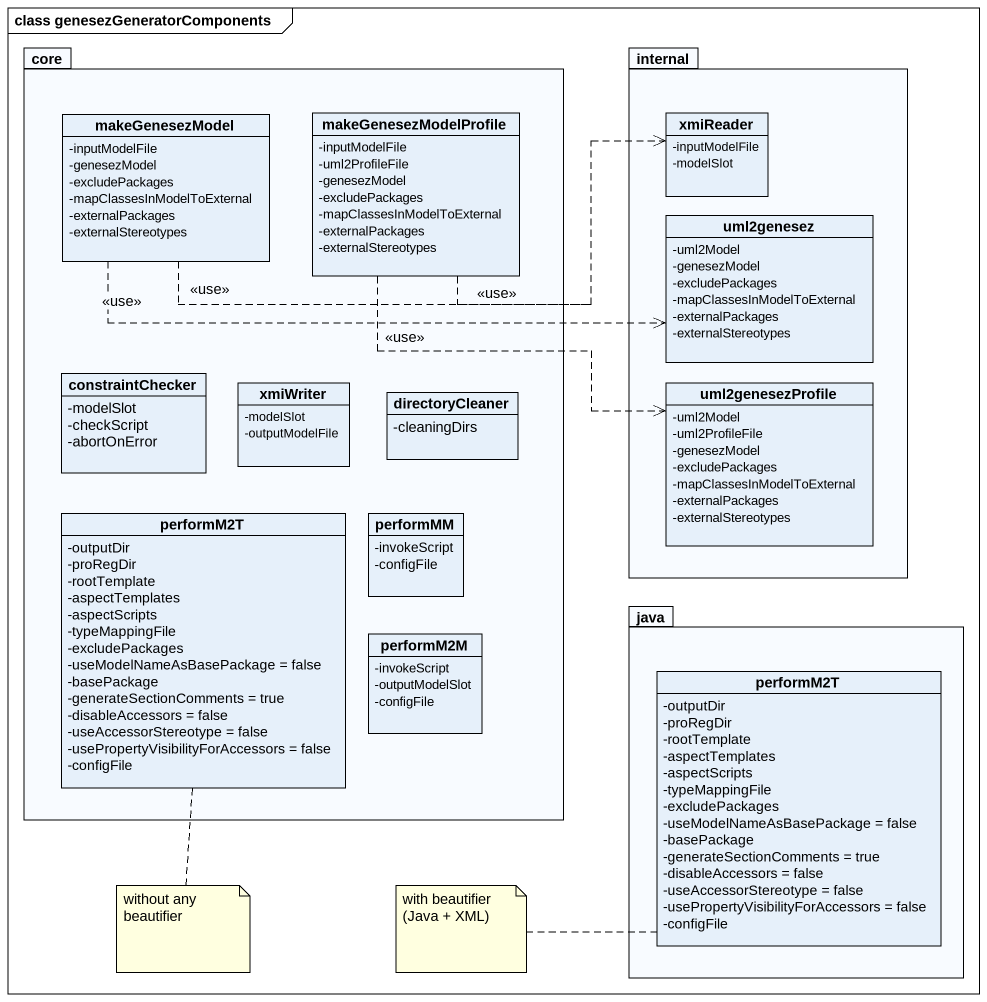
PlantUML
@startuml
mainframe class genesezGeneratorComponents
hide circle
hide empty members
skinparam classAttributeIconSize 0
package core {
  class makeGenesezModel {
    -inputModelFile
    -genesezModel
    -excludePackages
    -mapClassesInModelToExternal
    -externalPackages
    -externalStereotypes
  }
  class makeGenesezModelProfile {
    -inputModelFile
    -uml2ProfileFile
    -genesezModel
    -excludePackages
    -mapClassesInModelToExternal
    -externalPackages
    -externalStereotypes
  }
  class constraintChecker {
    -modelSlot
    -checkScript
    -abortOnError
  }
  class xmiWriter {
    -modelSlot
    -outputModelFile
  }
  class directoryCleaner {
    -cleaningDirs
  }
  class performM2T {
    -outputDir
    -proRegDir
    -rootTemplate
    -aspectTemplates
    -aspectScripts
    -typeMappingFile
    -excludePackages
    -useModelNameAsBasePackage = false
    -basePackage
    -generateSectionComments = true
    -disableAccessors = false
    -useAccessorStereotype = false
    -usePropertyVisibilityForAccessors = false
    -configFile
  }
  class performMM {
    -invokeScript
    -configFile
  }
  class performM2M {
    -invokeScript
    -outputModelSlot
    -configFile
  }
}
package internal {
  class xmiReader {
    -inputModelFile
    -modelSlot
  }
  class uml2genesez {
    -uml2Model
    -genesezModel
    -excludePackages
    -mapClassesInModelToExternal
    -externalPackages
    -externalStereotypes
  }
  class uml2genesezProfile {
    -uml2Model
    -uml2ProfileFile
    -genesezModel
    -excludePackages
    -mapClassesInModelToExternal
    -externalPackages
    -externalStereotypes
  }
}
package java {
  class "performM2T" as performM2T_2 {
    -outputDir
    -proRegDir
    -rootTemplate
    -aspectTemplates
    -aspectScripts
    -typeMappingFile
    -excludePackages
    -useModelNameAsBasePackage = false
    -basePackage
    -generateSectionComments = true
    -disableAccessors = false
    -useAccessorStereotype = false
    -usePropertyVisibilityForAccessors = false
    -configFile
  }
}
makeGenesezModel .right.> xmiReader : <<use>>
makeGenesezModel .right.> uml2genesez : <<use>>
makeGenesezModelProfile .right.> xmiReader : <<use>>
makeGenesezModelProfile ..> uml2genesezProfile : <<use>>
note bottom of performM2T : without any beautifier
note left of performM2T_2 : with beautifier (Java + XML)
@enduml
